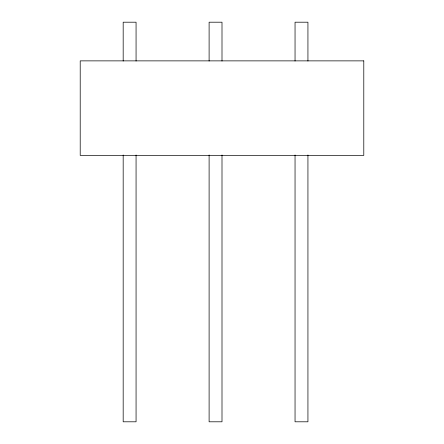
<?xml version="1.0" encoding="UTF-8"?>
<svg xmlns="http://www.w3.org/2000/svg" width="444" height="444" viewBox="0 0 444 444"><rect width="100%" height="100%" fill="white"/><g stroke="black" fill="none" stroke-linecap="round" stroke-linejoin="round"><path stroke-width="0.67" d="M307.936 61.05L307.936 22.2L295.044 22.2L295.044 61.05M307.936 154.984L307.936 421.8L295.044 421.8L295.044 154.984M222 61.05L222 22.2L209.107 22.2L209.107 61.05M222 154.984L222 421.8L209.107 421.8L209.107 154.984M136.064 61.05L136.064 22.2L123.177 22.2L123.177 61.05M136.064 154.984L136.064 421.8L123.177 421.8L123.177 154.984M363.791 60.872L80.209 60.872L80.209 155.4L363.791 155.4L363.791 60.872"/></g></svg>
